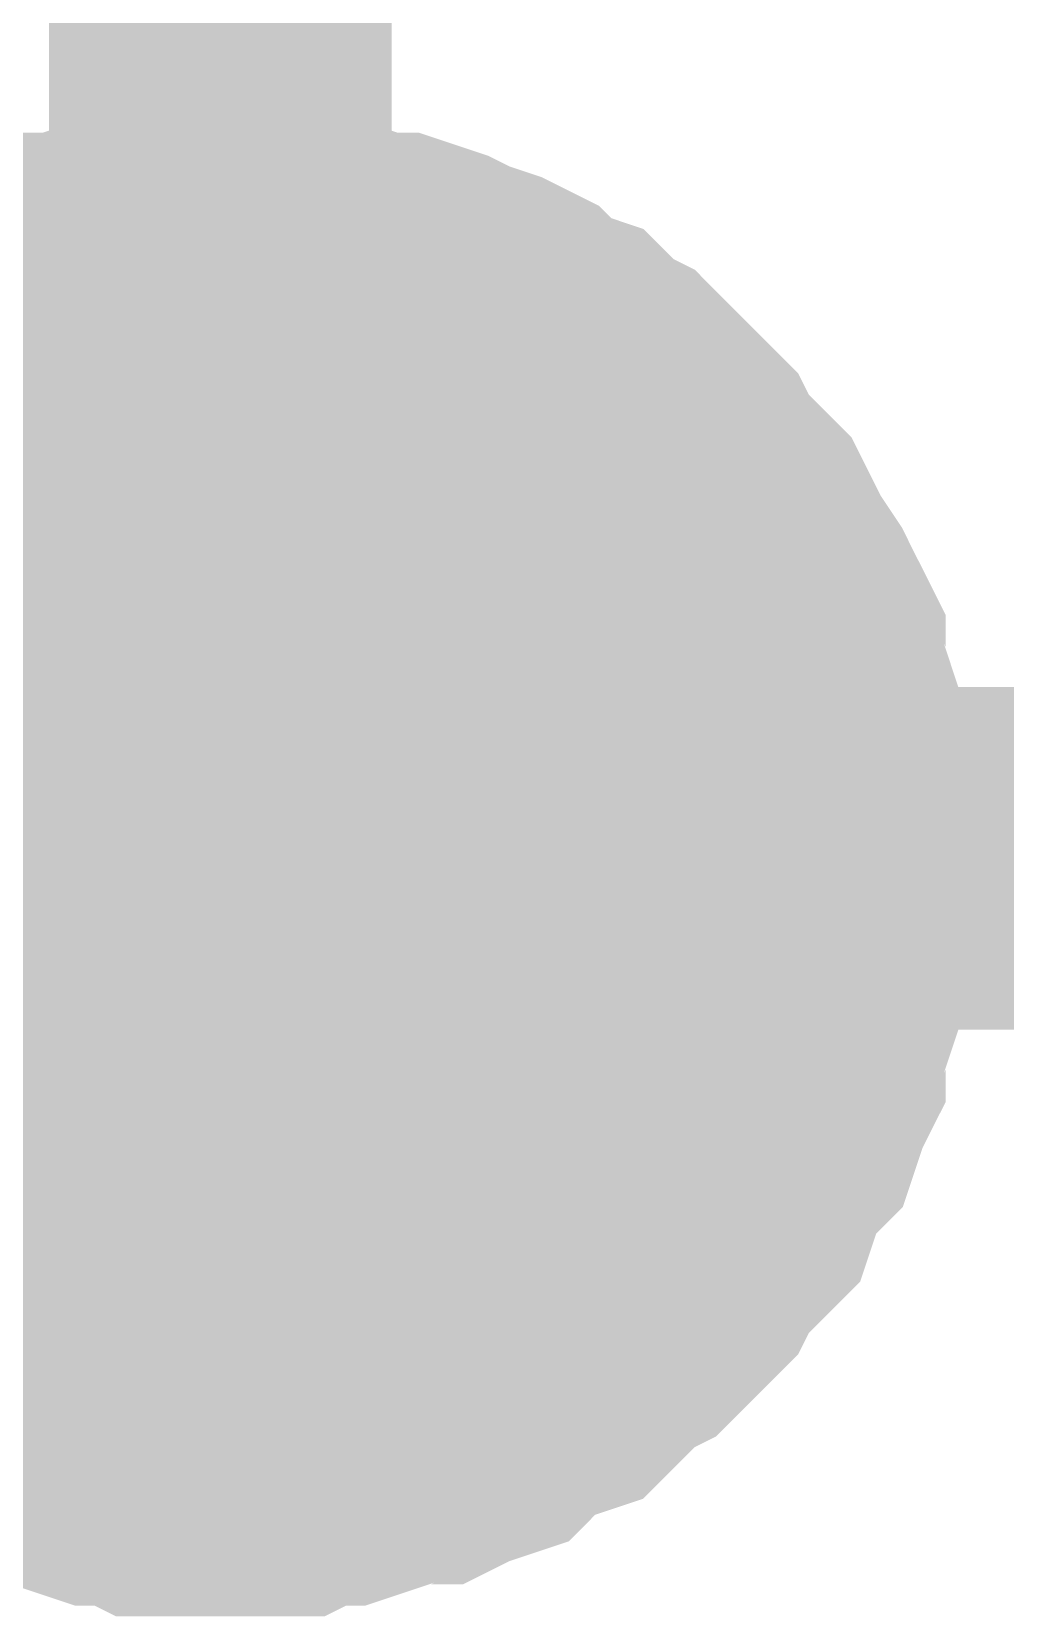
# Model space of a CAD drawing. Header units: inches. Extents: x 0 to 15, y 0 to 9.5.
# Drawn here: x 7.6936 to 7.7271, y 1.7739 to 1.8284 of the extents above; entities that cross this region are included whole.
import ezdxf

# ---------------------------------------------------------------- set-up
doc = ezdxf.new("R2010")
doc.units = ezdxf.units.IN
doc.header["$MEASUREMENT"] = 0
doc.layers.add('Sheet', color=255, linetype='Continuous')

msp = doc.modelspace()

# ---------------------------------------------------------------- linework, layer by layer
at = {"layer": 'Sheet'}
for points in [[(7.700054, 2.099973, 0.0118, 0.0118, 0), (7.700054, 1.799977, 0.0118, 0.0118, 0)], [(7.687573, 1.815399, 0.0118, 0.0118, 0), (7.688308, 1.815766, 0.0118, 0.0118, 0), (7.689042, 1.8165, 0.0118, 0.0118, 0), (7.689776, 1.816868, 0.0118, 0.0118, 0), (7.69051, 1.817602, 0.0118, 0.0118, 0), (7.691611, 1.817969, 0.0118, 0.0118, 0), (7.692345, 1.818336, 0.0118, 0.0118, 0), (7.693079, 1.818704, 0.0118, 0.0118, 0), (7.694181, 1.819071, 0.0118, 0.0118, 0), (7.694915, 1.819071, 0.0118, 0.0118, 0), (7.696016, 1.819438, 0.0118, 0.0118, 0), (7.697117, 1.819438, 0.0118, 0.0118, 0), (7.697851, 1.819805, 0.0118, 0.0118, 0), (7.698953, 1.819805, 0.0118, 0.0118, 0), (7.700054, 1.819805, 0.0118, 0.0118, 0)], [(7.687573, 1.815399, 0.0118, 0.0118, 0), (7.688308, 1.815766, 0.0118, 0.0118, 0), (7.689042, 1.8165, 0.0118, 0.0118, 0), (7.689776, 1.816868, 0.0118, 0.0118, 0), (7.69051, 1.817602, 0.0118, 0.0118, 0), (7.691611, 1.817969, 0.0118, 0.0118, 0), (7.692345, 1.818336, 0.0118, 0.0118, 0), (7.693079, 1.818704, 0.0118, 0.0118, 0), (7.694181, 1.819071, 0.0118, 0.0118, 0), (7.694915, 1.819071, 0.0118, 0.0118, 0), (7.696016, 1.819438, 0.0118, 0.0118, 0), (7.697117, 1.819438, 0.0118, 0.0118, 0), (7.697851, 1.819805, 0.0118, 0.0118, 0), (7.698953, 1.819805, 0.0118, 0.0118, 0), (7.700054, 1.819805, 0.0118, 0.0118, 0)], [(7.687573, 1.815399, 0.0118, 0.0118, 0), (7.688308, 1.815766, 0.0118, 0.0118, 0), (7.689042, 1.8165, 0.0118, 0.0118, 0), (7.689776, 1.816868, 0.0118, 0.0118, 0), (7.69051, 1.817602, 0.0118, 0.0118, 0), (7.691611, 1.817969, 0.0118, 0.0118, 0), (7.692345, 1.818336, 0.0118, 0.0118, 0), (7.693079, 1.818704, 0.0118, 0.0118, 0), (7.694181, 1.819071, 0.0118, 0.0118, 0), (7.694915, 1.819071, 0.0118, 0.0118, 0), (7.696016, 1.819438, 0.0118, 0.0118, 0), (7.697117, 1.819438, 0.0118, 0.0118, 0), (7.697851, 1.819805, 0.0118, 0.0118, 0), (7.698953, 1.819805, 0.0118, 0.0118, 0), (7.700054, 1.819805, 0.0118, 0.0118, 0)], [(7.687573, 1.815399, 0.0118, 0.0118, 0), (7.688308, 1.815766, 0.0118, 0.0118, 0), (7.689042, 1.8165, 0.0118, 0.0118, 0), (7.689776, 1.816868, 0.0118, 0.0118, 0), (7.69051, 1.817602, 0.0118, 0.0118, 0), (7.691611, 1.817969, 0.0118, 0.0118, 0), (7.692345, 1.818336, 0.0118, 0.0118, 0), (7.693079, 1.818704, 0.0118, 0.0118, 0), (7.694181, 1.819071, 0.0118, 0.0118, 0), (7.694915, 1.819071, 0.0118, 0.0118, 0), (7.696016, 1.819438, 0.0118, 0.0118, 0), (7.697117, 1.819438, 0.0118, 0.0118, 0), (7.697851, 1.819805, 0.0118, 0.0118, 0), (7.698953, 1.819805, 0.0118, 0.0118, 0), (7.700054, 1.819805, 0.0118, 0.0118, 0)], [(7.700054, 1.819805, 0.0118, 0.0118, 0), (7.700054, 1.819805, 0.0118, 0.0118, 0)], [(7.700054, 1.819805, 0.0118, 0.0118, 0), (7.701155, 1.819805, 0.0118, 0.0118, 0), (7.702256, 1.819805, 0.0118, 0.0118, 0), (7.70299, 1.819438, 0.0118, 0.0118, 0), (7.704092, 1.819438, 0.0118, 0.0118, 0), (7.705193, 1.819071, 0.0118, 0.0118, 0), (7.705927, 1.819071, 0.0118, 0.0118, 0), (7.707028, 1.818704, 0.0118, 0.0118, 0), (7.707762, 1.818336, 0.0118, 0.0118, 0), (7.708864, 1.817969, 0.0118, 0.0118, 0), (7.709598, 1.817602, 0.0118, 0.0118, 0), (7.710332, 1.816868, 0.0118, 0.0118, 0), (7.711433, 1.8165, 0.0118, 0.0118, 0), (7.712167, 1.815766, 0.0118, 0.0118, 0), (7.712901, 1.815399, 0.0118, 0.0118, 0), (7.713635, 1.814665, 0.0118, 0.0118, 0), (7.71437, 1.81393, 0.0118, 0.0118, 0), (7.715104, 1.813196, 0.0118, 0.0118, 0), (7.715471, 1.812461, 0.0118, 0.0118, 0), (7.716205, 1.811727, 0.0118, 0.0118, 0), (7.716939, 1.810993, 0.0118, 0.0118, 0), (7.717306, 1.810258, 0.0118, 0.0118, 0), (7.717673, 1.809524, 0.0118, 0.0118, 0), (7.718407, 1.808422, 0.0118, 0.0118, 0), (7.718774, 1.807688, 0.0118, 0.0118, 0), (7.719142, 1.806953, 0.0118, 0.0118, 0), (7.719142, 1.805852, 0.0118, 0.0118, 0), (7.719509, 1.805118, 0.0118, 0.0118, 0), (7.719876, 1.804016, 0.0118, 0.0118, 0), (7.719876, 1.802914, 0.0118, 0.0118, 0), (7.720243, 1.80218, 0.0118, 0.0118, 0), (7.720243, 1.801078, 0.0118, 0.0118, 0), (7.720243, 1.799977, 0.0118, 0.0118, 0)], [(7.700054, 1.819805, 0.0118, 0.0118, 0), (7.700054, 1.819805, 0.0118, 0.0118, 0)], [(7.700054, 1.819805, 0.0118, 0.0118, 0), (7.701155, 1.819805, 0.0118, 0.0118, 0), (7.702256, 1.819805, 0.0118, 0.0118, 0), (7.70299, 1.819438, 0.0118, 0.0118, 0), (7.704092, 1.819438, 0.0118, 0.0118, 0), (7.705193, 1.819071, 0.0118, 0.0118, 0), (7.705927, 1.819071, 0.0118, 0.0118, 0), (7.707028, 1.818704, 0.0118, 0.0118, 0), (7.707762, 1.818336, 0.0118, 0.0118, 0), (7.708864, 1.817969, 0.0118, 0.0118, 0), (7.709598, 1.817602, 0.0118, 0.0118, 0), (7.710332, 1.816868, 0.0118, 0.0118, 0), (7.711433, 1.8165, 0.0118, 0.0118, 0), (7.712167, 1.815766, 0.0118, 0.0118, 0), (7.712901, 1.815399, 0.0118, 0.0118, 0), (7.713635, 1.814665, 0.0118, 0.0118, 0), (7.71437, 1.81393, 0.0118, 0.0118, 0), (7.715104, 1.813196, 0.0118, 0.0118, 0), (7.715471, 1.812461, 0.0118, 0.0118, 0), (7.716205, 1.811727, 0.0118, 0.0118, 0), (7.716939, 1.810993, 0.0118, 0.0118, 0), (7.717306, 1.810258, 0.0118, 0.0118, 0), (7.717673, 1.809524, 0.0118, 0.0118, 0), (7.718407, 1.808422, 0.0118, 0.0118, 0), (7.718774, 1.807688, 0.0118, 0.0118, 0), (7.719142, 1.806953, 0.0118, 0.0118, 0), (7.719142, 1.805852, 0.0118, 0.0118, 0), (7.719509, 1.805118, 0.0118, 0.0118, 0), (7.719876, 1.804016, 0.0118, 0.0118, 0), (7.719876, 1.802914, 0.0118, 0.0118, 0), (7.720243, 1.80218, 0.0118, 0.0118, 0), (7.720243, 1.801078, 0.0118, 0.0118, 0), (7.720243, 1.799977, 0.0118, 0.0118, 0)], [(7.700054, 1.819805, 0.0118, 0.0118, 0), (7.700054, 1.819805, 0.0118, 0.0118, 0)], [(7.700054, 1.819805, 0.0118, 0.0118, 0), (7.701155, 1.819805, 0.0118, 0.0118, 0), (7.702256, 1.819805, 0.0118, 0.0118, 0), (7.70299, 1.819438, 0.0118, 0.0118, 0), (7.704092, 1.819438, 0.0118, 0.0118, 0), (7.705193, 1.819071, 0.0118, 0.0118, 0), (7.705927, 1.819071, 0.0118, 0.0118, 0), (7.707028, 1.818704, 0.0118, 0.0118, 0), (7.707762, 1.818336, 0.0118, 0.0118, 0), (7.708864, 1.817969, 0.0118, 0.0118, 0), (7.709598, 1.817602, 0.0118, 0.0118, 0), (7.710332, 1.816868, 0.0118, 0.0118, 0), (7.711433, 1.8165, 0.0118, 0.0118, 0), (7.712167, 1.815766, 0.0118, 0.0118, 0), (7.712901, 1.815399, 0.0118, 0.0118, 0), (7.713635, 1.814665, 0.0118, 0.0118, 0), (7.71437, 1.81393, 0.0118, 0.0118, 0), (7.715104, 1.813196, 0.0118, 0.0118, 0), (7.715471, 1.812461, 0.0118, 0.0118, 0), (7.716205, 1.811727, 0.0118, 0.0118, 0), (7.716939, 1.810993, 0.0118, 0.0118, 0), (7.717306, 1.810258, 0.0118, 0.0118, 0), (7.717673, 1.809524, 0.0118, 0.0118, 0), (7.718407, 1.808422, 0.0118, 0.0118, 0), (7.718774, 1.807688, 0.0118, 0.0118, 0), (7.719142, 1.806953, 0.0118, 0.0118, 0), (7.719142, 1.805852, 0.0118, 0.0118, 0), (7.719509, 1.805118, 0.0118, 0.0118, 0), (7.719876, 1.804016, 0.0118, 0.0118, 0), (7.719876, 1.802914, 0.0118, 0.0118, 0), (7.720243, 1.80218, 0.0118, 0.0118, 0), (7.720243, 1.801078, 0.0118, 0.0118, 0), (7.720243, 1.799977, 0.0118, 0.0118, 0)], [(7.700054, 1.819805, 0.0118, 0.0118, 0), (7.700054, 1.819805, 0.0118, 0.0118, 0)], [(7.700054, 1.819805, 0.0118, 0.0118, 0), (7.701155, 1.819805, 0.0118, 0.0118, 0), (7.702256, 1.819805, 0.0118, 0.0118, 0), (7.70299, 1.819438, 0.0118, 0.0118, 0), (7.704092, 1.819438, 0.0118, 0.0118, 0), (7.705193, 1.819071, 0.0118, 0.0118, 0), (7.705927, 1.819071, 0.0118, 0.0118, 0), (7.707028, 1.818704, 0.0118, 0.0118, 0), (7.707762, 1.818336, 0.0118, 0.0118, 0), (7.708864, 1.817969, 0.0118, 0.0118, 0), (7.709598, 1.817602, 0.0118, 0.0118, 0), (7.710332, 1.816868, 0.0118, 0.0118, 0), (7.711433, 1.8165, 0.0118, 0.0118, 0), (7.712167, 1.815766, 0.0118, 0.0118, 0), (7.712901, 1.815399, 0.0118, 0.0118, 0), (7.713635, 1.814665, 0.0118, 0.0118, 0), (7.71437, 1.81393, 0.0118, 0.0118, 0), (7.715104, 1.813196, 0.0118, 0.0118, 0), (7.715471, 1.812461, 0.0118, 0.0118, 0), (7.716205, 1.811727, 0.0118, 0.0118, 0), (7.716939, 1.810993, 0.0118, 0.0118, 0), (7.717306, 1.810258, 0.0118, 0.0118, 0), (7.717673, 1.809524, 0.0118, 0.0118, 0), (7.718407, 1.808422, 0.0118, 0.0118, 0), (7.718774, 1.807688, 0.0118, 0.0118, 0), (7.719142, 1.806953, 0.0118, 0.0118, 0), (7.719142, 1.805852, 0.0118, 0.0118, 0), (7.719509, 1.805118, 0.0118, 0.0118, 0), (7.719876, 1.804016, 0.0118, 0.0118, 0), (7.719876, 1.802914, 0.0118, 0.0118, 0), (7.720243, 1.80218, 0.0118, 0.0118, 0), (7.720243, 1.801078, 0.0118, 0.0118, 0), (7.720243, 1.799977, 0.0118, 0.0118, 0)], [(7.69051, 1.817602, 0.0039, 0.0039, 0), (7.691611, 1.817969, 0.0039, 0.0039, 0), (7.692345, 1.818336, 0.0039, 0.0039, 0), (7.693079, 1.818704, 0.0039, 0.0039, 0), (7.694181, 1.819071, 0.0039, 0.0039, 0), (7.694915, 1.819071, 0.0039, 0.0039, 0), (7.696016, 1.819438, 0.0039, 0.0039, 0), (7.697117, 1.819438, 0.0039, 0.0039, 0), (7.697851, 1.819805, 0.0039, 0.0039, 0), (7.698953, 1.819805, 0.0039, 0.0039, 0), (7.700054, 1.819805, 0.0039, 0.0039, 0)], [(7.69051, 1.817602, 0.0039, 0.0039, 0), (7.691611, 1.817969, 0.0039, 0.0039, 0), (7.692345, 1.818336, 0.0039, 0.0039, 0), (7.693079, 1.818704, 0.0039, 0.0039, 0), (7.694181, 1.819071, 0.0039, 0.0039, 0), (7.694915, 1.819071, 0.0039, 0.0039, 0), (7.696016, 1.819438, 0.0039, 0.0039, 0), (7.697117, 1.819438, 0.0039, 0.0039, 0), (7.697851, 1.819805, 0.0039, 0.0039, 0), (7.698953, 1.819805, 0.0039, 0.0039, 0), (7.700054, 1.819805, 0.0039, 0.0039, 0)], [(7.69051, 1.817602, 0.0039, 0.0039, 0), (7.691611, 1.817969, 0.0039, 0.0039, 0), (7.692345, 1.818336, 0.0039, 0.0039, 0), (7.693079, 1.818704, 0.0039, 0.0039, 0), (7.694181, 1.819071, 0.0039, 0.0039, 0), (7.694915, 1.819071, 0.0039, 0.0039, 0), (7.696016, 1.819438, 0.0039, 0.0039, 0), (7.697117, 1.819438, 0.0039, 0.0039, 0), (7.697851, 1.819805, 0.0039, 0.0039, 0), (7.698953, 1.819805, 0.0039, 0.0039, 0), (7.700054, 1.819805, 0.0039, 0.0039, 0)], [(7.69051, 1.817602, 0.0039, 0.0039, 0), (7.691611, 1.817969, 0.0039, 0.0039, 0), (7.692345, 1.818336, 0.0039, 0.0039, 0), (7.693079, 1.818704, 0.0039, 0.0039, 0), (7.694181, 1.819071, 0.0039, 0.0039, 0), (7.694915, 1.819071, 0.0039, 0.0039, 0), (7.696016, 1.819438, 0.0039, 0.0039, 0), (7.697117, 1.819438, 0.0039, 0.0039, 0), (7.697851, 1.819805, 0.0039, 0.0039, 0), (7.698953, 1.819805, 0.0039, 0.0039, 0), (7.700054, 1.819805, 0.0039, 0.0039, 0)], [(7.700054, 1.819805, 0.0039, 0.0039, 0), (7.700054, 1.819805, 0.0039, 0.0039, 0)], [(7.700054, 1.819805, 0.0039, 0.0039, 0), (7.701155, 1.819805, 0.0039, 0.0039, 0), (7.702256, 1.819805, 0.0039, 0.0039, 0), (7.70299, 1.819438, 0.0039, 0.0039, 0), (7.704092, 1.819438, 0.0039, 0.0039, 0), (7.705193, 1.819071, 0.0039, 0.0039, 0), (7.705927, 1.819071, 0.0039, 0.0039, 0), (7.707028, 1.818704, 0.0039, 0.0039, 0), (7.707762, 1.818336, 0.0039, 0.0039, 0), (7.708864, 1.817969, 0.0039, 0.0039, 0), (7.709598, 1.817602, 0.0039, 0.0039, 0), (7.710332, 1.816868, 0.0039, 0.0039, 0), (7.711433, 1.8165, 0.0039, 0.0039, 0), (7.712167, 1.815766, 0.0039, 0.0039, 0), (7.712901, 1.815399, 0.0039, 0.0039, 0), (7.713635, 1.814665, 0.0039, 0.0039, 0), (7.71437, 1.81393, 0.0039, 0.0039, 0), (7.715104, 1.813196, 0.0039, 0.0039, 0), (7.715471, 1.812461, 0.0039, 0.0039, 0), (7.716205, 1.811727, 0.0039, 0.0039, 0), (7.716939, 1.810993, 0.0039, 0.0039, 0), (7.717306, 1.810258, 0.0039, 0.0039, 0), (7.717673, 1.809524, 0.0039, 0.0039, 0), (7.718407, 1.808422, 0.0039, 0.0039, 0), (7.718774, 1.807688, 0.0039, 0.0039, 0), (7.719142, 1.806953, 0.0039, 0.0039, 0), (7.719142, 1.805852, 0.0039, 0.0039, 0), (7.719509, 1.805118, 0.0039, 0.0039, 0), (7.719876, 1.804016, 0.0039, 0.0039, 0), (7.719876, 1.802914, 0.0039, 0.0039, 0), (7.720243, 1.80218, 0.0039, 0.0039, 0), (7.720243, 1.801078, 0.0039, 0.0039, 0), (7.720243, 1.799977, 0.0039, 0.0039, 0)], [(7.700054, 1.819805, 0.0039, 0.0039, 0), (7.700054, 1.819805, 0.0039, 0.0039, 0)], [(7.700054, 1.819805, 0.0039, 0.0039, 0), (7.701155, 1.819805, 0.0039, 0.0039, 0), (7.702256, 1.819805, 0.0039, 0.0039, 0), (7.70299, 1.819438, 0.0039, 0.0039, 0), (7.704092, 1.819438, 0.0039, 0.0039, 0), (7.705193, 1.819071, 0.0039, 0.0039, 0), (7.705927, 1.819071, 0.0039, 0.0039, 0), (7.707028, 1.818704, 0.0039, 0.0039, 0), (7.707762, 1.818336, 0.0039, 0.0039, 0), (7.708864, 1.817969, 0.0039, 0.0039, 0), (7.709598, 1.817602, 0.0039, 0.0039, 0), (7.710332, 1.816868, 0.0039, 0.0039, 0), (7.711433, 1.8165, 0.0039, 0.0039, 0), (7.712167, 1.815766, 0.0039, 0.0039, 0), (7.712901, 1.815399, 0.0039, 0.0039, 0), (7.713635, 1.814665, 0.0039, 0.0039, 0), (7.71437, 1.81393, 0.0039, 0.0039, 0), (7.715104, 1.813196, 0.0039, 0.0039, 0), (7.715471, 1.812461, 0.0039, 0.0039, 0), (7.716205, 1.811727, 0.0039, 0.0039, 0), (7.716939, 1.810993, 0.0039, 0.0039, 0), (7.717306, 1.810258, 0.0039, 0.0039, 0), (7.717673, 1.809524, 0.0039, 0.0039, 0), (7.718407, 1.808422, 0.0039, 0.0039, 0), (7.718774, 1.807688, 0.0039, 0.0039, 0), (7.719142, 1.806953, 0.0039, 0.0039, 0), (7.719142, 1.805852, 0.0039, 0.0039, 0), (7.719509, 1.805118, 0.0039, 0.0039, 0), (7.719876, 1.804016, 0.0039, 0.0039, 0), (7.719876, 1.802914, 0.0039, 0.0039, 0), (7.720243, 1.80218, 0.0039, 0.0039, 0), (7.720243, 1.801078, 0.0039, 0.0039, 0), (7.720243, 1.799977, 0.0039, 0.0039, 0)], [(7.700054, 1.819805, 0.0039, 0.0039, 0), (7.700054, 1.819805, 0.0039, 0.0039, 0)], [(7.700054, 1.819805, 0.0039, 0.0039, 0), (7.701155, 1.819805, 0.0039, 0.0039, 0), (7.702256, 1.819805, 0.0039, 0.0039, 0), (7.70299, 1.819438, 0.0039, 0.0039, 0), (7.704092, 1.819438, 0.0039, 0.0039, 0), (7.705193, 1.819071, 0.0039, 0.0039, 0), (7.705927, 1.819071, 0.0039, 0.0039, 0), (7.707028, 1.818704, 0.0039, 0.0039, 0), (7.707762, 1.818336, 0.0039, 0.0039, 0), (7.708864, 1.817969, 0.0039, 0.0039, 0), (7.709598, 1.817602, 0.0039, 0.0039, 0), (7.710332, 1.816868, 0.0039, 0.0039, 0), (7.711433, 1.8165, 0.0039, 0.0039, 0), (7.712167, 1.815766, 0.0039, 0.0039, 0), (7.712901, 1.815399, 0.0039, 0.0039, 0), (7.713635, 1.814665, 0.0039, 0.0039, 0), (7.71437, 1.81393, 0.0039, 0.0039, 0), (7.715104, 1.813196, 0.0039, 0.0039, 0), (7.715471, 1.812461, 0.0039, 0.0039, 0), (7.716205, 1.811727, 0.0039, 0.0039, 0), (7.716939, 1.810993, 0.0039, 0.0039, 0), (7.717306, 1.810258, 0.0039, 0.0039, 0), (7.717673, 1.809524, 0.0039, 0.0039, 0), (7.718407, 1.808422, 0.0039, 0.0039, 0), (7.718774, 1.807688, 0.0039, 0.0039, 0), (7.719142, 1.806953, 0.0039, 0.0039, 0), (7.719142, 1.805852, 0.0039, 0.0039, 0), (7.719509, 1.805118, 0.0039, 0.0039, 0), (7.719876, 1.804016, 0.0039, 0.0039, 0), (7.719876, 1.802914, 0.0039, 0.0039, 0), (7.720243, 1.80218, 0.0039, 0.0039, 0), (7.720243, 1.801078, 0.0039, 0.0039, 0), (7.720243, 1.799977, 0.0039, 0.0039, 0)], [(7.700054, 1.819805, 0.0039, 0.0039, 0), (7.700054, 1.819805, 0.0039, 0.0039, 0)], [(7.700054, 1.819805, 0.0039, 0.0039, 0), (7.701155, 1.819805, 0.0039, 0.0039, 0), (7.702256, 1.819805, 0.0039, 0.0039, 0), (7.70299, 1.819438, 0.0039, 0.0039, 0), (7.704092, 1.819438, 0.0039, 0.0039, 0), (7.705193, 1.819071, 0.0039, 0.0039, 0), (7.705927, 1.819071, 0.0039, 0.0039, 0), (7.707028, 1.818704, 0.0039, 0.0039, 0), (7.707762, 1.818336, 0.0039, 0.0039, 0), (7.708864, 1.817969, 0.0039, 0.0039, 0), (7.709598, 1.817602, 0.0039, 0.0039, 0), (7.710332, 1.816868, 0.0039, 0.0039, 0), (7.711433, 1.8165, 0.0039, 0.0039, 0), (7.712167, 1.815766, 0.0039, 0.0039, 0), (7.712901, 1.815399, 0.0039, 0.0039, 0), (7.713635, 1.814665, 0.0039, 0.0039, 0), (7.71437, 1.81393, 0.0039, 0.0039, 0), (7.715104, 1.813196, 0.0039, 0.0039, 0), (7.715471, 1.812461, 0.0039, 0.0039, 0), (7.716205, 1.811727, 0.0039, 0.0039, 0), (7.716939, 1.810993, 0.0039, 0.0039, 0), (7.717306, 1.810258, 0.0039, 0.0039, 0), (7.717673, 1.809524, 0.0039, 0.0039, 0), (7.718407, 1.808422, 0.0039, 0.0039, 0), (7.718774, 1.807688, 0.0039, 0.0039, 0), (7.719142, 1.806953, 0.0039, 0.0039, 0), (7.719142, 1.805852, 0.0039, 0.0039, 0), (7.719509, 1.805118, 0.0039, 0.0039, 0), (7.719876, 1.804016, 0.0039, 0.0039, 0), (7.719876, 1.802914, 0.0039, 0.0039, 0), (7.720243, 1.80218, 0.0039, 0.0039, 0), (7.720243, 1.801078, 0.0039, 0.0039, 0), (7.720243, 1.799977, 0.0039, 0.0039, 0)], [(7.60021, 1.799977, 0.0118, 0.0118, 0), (7.700054, 1.799977, 0.0118, 0.0118, 0), (7.900108, 1.799977, 0.0118, 0.0118, 0)], [(7.720243, 1.799977, 0.0118, 0.0118, 0), (7.720243, 1.798875, 0.0118, 0.0118, 0), (7.720243, 1.797774, 0.0118, 0.0118, 0), (7.719876, 1.797039, 0.0118, 0.0118, 0), (7.719876, 1.795938, 0.0118, 0.0118, 0), (7.719509, 1.794836, 0.0118, 0.0118, 0), (7.719142, 1.794102, 0.0118, 0.0118, 0), (7.719142, 1.793, 0.0118, 0.0118, 0), (7.718774, 1.792266, 0.0118, 0.0118, 0), (7.718407, 1.791164, 0.0118, 0.0118, 0), (7.717673, 1.79043, 0.0118, 0.0118, 0), (7.717306, 1.789695, 0.0118, 0.0118, 0), (7.716939, 1.788594, 0.0118, 0.0118, 0), (7.716205, 1.787859, 0.0118, 0.0118, 0), (7.715471, 1.787125, 0.0118, 0.0118, 0), (7.715104, 1.786391, 0.0118, 0.0118, 0), (7.71437, 1.785656, 0.0118, 0.0118, 0), (7.713635, 1.784922, 0.0118, 0.0118, 0), (7.712901, 1.784555, 0.0118, 0.0118, 0), (7.712167, 1.78382, 0.0118, 0.0118, 0), (7.711433, 1.783086, 0.0118, 0.0118, 0), (7.710332, 1.782719, 0.0118, 0.0118, 0), (7.709598, 1.782352, 0.0118, 0.0118, 0), (7.708864, 1.781617, 0.0118, 0.0118, 0), (7.707762, 1.78125, 0.0118, 0.0118, 0), (7.707028, 1.780883, 0.0118, 0.0118, 0), (7.705927, 1.780883, 0.0118, 0.0118, 0), (7.705193, 1.780516, 0.0118, 0.0118, 0), (7.704092, 1.780148, 0.0118, 0.0118, 0), (7.70299, 1.780148, 0.0118, 0.0118, 0), (7.702256, 1.779781, 0.0118, 0.0118, 0), (7.701155, 1.779781, 0.0118, 0.0118, 0), (7.700054, 1.779781, 0.0118, 0.0118, 0)], [(7.720243, 1.799977, 0.0118, 0.0118, 0), (7.720243, 1.798875, 0.0118, 0.0118, 0), (7.720243, 1.797774, 0.0118, 0.0118, 0), (7.719876, 1.797039, 0.0118, 0.0118, 0), (7.719876, 1.795938, 0.0118, 0.0118, 0), (7.719509, 1.794836, 0.0118, 0.0118, 0), (7.719142, 1.794102, 0.0118, 0.0118, 0), (7.719142, 1.793, 0.0118, 0.0118, 0), (7.718774, 1.792266, 0.0118, 0.0118, 0), (7.718407, 1.791164, 0.0118, 0.0118, 0), (7.717673, 1.79043, 0.0118, 0.0118, 0), (7.717306, 1.789695, 0.0118, 0.0118, 0), (7.716939, 1.788594, 0.0118, 0.0118, 0), (7.716205, 1.787859, 0.0118, 0.0118, 0), (7.715471, 1.787125, 0.0118, 0.0118, 0), (7.715104, 1.786391, 0.0118, 0.0118, 0), (7.71437, 1.785656, 0.0118, 0.0118, 0), (7.713635, 1.784922, 0.0118, 0.0118, 0), (7.712901, 1.784555, 0.0118, 0.0118, 0), (7.712167, 1.78382, 0.0118, 0.0118, 0), (7.711433, 1.783086, 0.0118, 0.0118, 0), (7.710332, 1.782719, 0.0118, 0.0118, 0), (7.709598, 1.782352, 0.0118, 0.0118, 0), (7.708864, 1.781617, 0.0118, 0.0118, 0), (7.707762, 1.78125, 0.0118, 0.0118, 0), (7.707028, 1.780883, 0.0118, 0.0118, 0), (7.705927, 1.780883, 0.0118, 0.0118, 0), (7.705193, 1.780516, 0.0118, 0.0118, 0), (7.704092, 1.780148, 0.0118, 0.0118, 0), (7.70299, 1.780148, 0.0118, 0.0118, 0), (7.702256, 1.779781, 0.0118, 0.0118, 0), (7.701155, 1.779781, 0.0118, 0.0118, 0), (7.700054, 1.779781, 0.0118, 0.0118, 0)], [(7.720243, 1.799977, 0.0118, 0.0118, 0), (7.720243, 1.798875, 0.0118, 0.0118, 0), (7.720243, 1.797774, 0.0118, 0.0118, 0), (7.719876, 1.797039, 0.0118, 0.0118, 0), (7.719876, 1.795938, 0.0118, 0.0118, 0), (7.719509, 1.794836, 0.0118, 0.0118, 0), (7.719142, 1.794102, 0.0118, 0.0118, 0), (7.719142, 1.793, 0.0118, 0.0118, 0), (7.718774, 1.792266, 0.0118, 0.0118, 0), (7.718407, 1.791164, 0.0118, 0.0118, 0), (7.717673, 1.79043, 0.0118, 0.0118, 0), (7.717306, 1.789695, 0.0118, 0.0118, 0), (7.716939, 1.788594, 0.0118, 0.0118, 0), (7.716205, 1.787859, 0.0118, 0.0118, 0), (7.715471, 1.787125, 0.0118, 0.0118, 0), (7.715104, 1.786391, 0.0118, 0.0118, 0), (7.71437, 1.785656, 0.0118, 0.0118, 0), (7.713635, 1.784922, 0.0118, 0.0118, 0), (7.712901, 1.784555, 0.0118, 0.0118, 0), (7.712167, 1.78382, 0.0118, 0.0118, 0), (7.711433, 1.783086, 0.0118, 0.0118, 0), (7.710332, 1.782719, 0.0118, 0.0118, 0), (7.709598, 1.782352, 0.0118, 0.0118, 0), (7.708864, 1.781617, 0.0118, 0.0118, 0), (7.707762, 1.78125, 0.0118, 0.0118, 0), (7.707028, 1.780883, 0.0118, 0.0118, 0), (7.705927, 1.780883, 0.0118, 0.0118, 0), (7.705193, 1.780516, 0.0118, 0.0118, 0), (7.704092, 1.780148, 0.0118, 0.0118, 0), (7.70299, 1.780148, 0.0118, 0.0118, 0), (7.702256, 1.779781, 0.0118, 0.0118, 0), (7.701155, 1.779781, 0.0118, 0.0118, 0), (7.700054, 1.779781, 0.0118, 0.0118, 0)], [(7.720243, 1.799977, 0.0118, 0.0118, 0), (7.720243, 1.798875, 0.0118, 0.0118, 0), (7.720243, 1.797774, 0.0118, 0.0118, 0), (7.719876, 1.797039, 0.0118, 0.0118, 0), (7.719876, 1.795938, 0.0118, 0.0118, 0), (7.719509, 1.794836, 0.0118, 0.0118, 0), (7.719142, 1.794102, 0.0118, 0.0118, 0), (7.719142, 1.793, 0.0118, 0.0118, 0), (7.718774, 1.792266, 0.0118, 0.0118, 0), (7.718407, 1.791164, 0.0118, 0.0118, 0), (7.717673, 1.79043, 0.0118, 0.0118, 0), (7.717306, 1.789695, 0.0118, 0.0118, 0), (7.716939, 1.788594, 0.0118, 0.0118, 0), (7.716205, 1.787859, 0.0118, 0.0118, 0), (7.715471, 1.787125, 0.0118, 0.0118, 0), (7.715104, 1.786391, 0.0118, 0.0118, 0), (7.71437, 1.785656, 0.0118, 0.0118, 0), (7.713635, 1.784922, 0.0118, 0.0118, 0), (7.712901, 1.784555, 0.0118, 0.0118, 0), (7.712167, 1.78382, 0.0118, 0.0118, 0), (7.711433, 1.783086, 0.0118, 0.0118, 0), (7.710332, 1.782719, 0.0118, 0.0118, 0), (7.709598, 1.782352, 0.0118, 0.0118, 0), (7.708864, 1.781617, 0.0118, 0.0118, 0), (7.707762, 1.78125, 0.0118, 0.0118, 0), (7.707028, 1.780883, 0.0118, 0.0118, 0), (7.705927, 1.780883, 0.0118, 0.0118, 0), (7.705193, 1.780516, 0.0118, 0.0118, 0), (7.704092, 1.780148, 0.0118, 0.0118, 0), (7.70299, 1.780148, 0.0118, 0.0118, 0), (7.702256, 1.779781, 0.0118, 0.0118, 0), (7.701155, 1.779781, 0.0118, 0.0118, 0), (7.700054, 1.779781, 0.0118, 0.0118, 0)], [(7.720243, 1.799977, 0.0118, 0.0118, 0), (7.720243, 1.799977, 0.0118, 0.0118, 0), (7.720243, 1.799977, 0.0118, 0.0118, 0), (7.720243, 1.799977, 0.0118, 0.0118, 0), (7.720243, 1.799977, 0.0118, 0.0118, 0), (7.720243, 1.799977, 0.0118, 0.0118, 0), (7.720243, 1.799977, 0.0118, 0.0118, 0), (7.720243, 1.799977, 0.0118, 0.0118, 0), (7.720243, 1.799977, 0.0118, 0.0118, 0), (7.720243, 1.799977, 0.0118, 0.0118, 0), (7.720243, 1.799977, 0.0118, 0.0118, 0), (7.720243, 1.799977, 0.0118, 0.0118, 0), (7.720243, 1.799977, 0.0118, 0.0118, 0), (7.720243, 1.799977, 0.0118, 0.0118, 0), (7.720243, 1.799977, 0.0118, 0.0118, 0), (7.720243, 1.799977, 0.0118, 0.0118, 0), (7.720243, 1.799977, 0.0118, 0.0118, 0), (7.720243, 1.799977, 0.0118, 0.0118, 0), (7.720243, 1.799977, 0.0118, 0.0118, 0), (7.720243, 1.799977, 0.0118, 0.0118, 0), (7.720243, 1.799977, 0.0118, 0.0118, 0), (7.720243, 1.799977, 0.0118, 0.0118, 0), (7.720243, 1.799977, 0.0118, 0.0118, 0), (7.720243, 1.799977, 0.0118, 0.0118, 0), (7.720243, 1.799977, 0.0118, 0.0118, 0), (7.720243, 1.799977, 0.0118, 0.0118, 0), (7.720243, 1.799977, 0.0118, 0.0118, 0), (7.720243, 1.799977, 0.0118, 0.0118, 0), (7.720243, 1.799977, 0.0118, 0.0118, 0), (7.720243, 1.799977, 0.0118, 0.0118, 0), (7.720243, 1.799977, 0.0118, 0.0118, 0), (7.720243, 1.799977, 0.0118, 0.0118, 0), (7.720243, 1.799977, 0.0118, 0.0118, 0)], [(7.720243, 1.799977, 0.0118, 0.0118, 0), (7.720243, 1.799977, 0.0118, 0.0118, 0)], [(7.720243, 1.799977, 0.0118, 0.0118, 0), (7.720243, 1.799977, 0.0118, 0.0118, 0), (7.720243, 1.799977, 0.0118, 0.0118, 0), (7.720243, 1.799977, 0.0118, 0.0118, 0), (7.720243, 1.799977, 0.0118, 0.0118, 0), (7.720243, 1.799977, 0.0118, 0.0118, 0), (7.720243, 1.799977, 0.0118, 0.0118, 0), (7.720243, 1.799977, 0.0118, 0.0118, 0), (7.720243, 1.799977, 0.0118, 0.0118, 0), (7.720243, 1.799977, 0.0118, 0.0118, 0), (7.720243, 1.799977, 0.0118, 0.0118, 0), (7.720243, 1.799977, 0.0118, 0.0118, 0), (7.720243, 1.799977, 0.0118, 0.0118, 0), (7.720243, 1.799977, 0.0118, 0.0118, 0), (7.720243, 1.799977, 0.0118, 0.0118, 0), (7.720243, 1.799977, 0.0118, 0.0118, 0), (7.720243, 1.799977, 0.0118, 0.0118, 0), (7.720243, 1.799977, 0.0118, 0.0118, 0), (7.720243, 1.799977, 0.0118, 0.0118, 0), (7.720243, 1.799977, 0.0118, 0.0118, 0), (7.720243, 1.799977, 0.0118, 0.0118, 0), (7.720243, 1.799977, 0.0118, 0.0118, 0), (7.720243, 1.799977, 0.0118, 0.0118, 0), (7.720243, 1.799977, 0.0118, 0.0118, 0), (7.720243, 1.799977, 0.0118, 0.0118, 0), (7.720243, 1.799977, 0.0118, 0.0118, 0), (7.720243, 1.799977, 0.0118, 0.0118, 0), (7.720243, 1.799977, 0.0118, 0.0118, 0), (7.720243, 1.799977, 0.0118, 0.0118, 0), (7.720243, 1.799977, 0.0118, 0.0118, 0), (7.720243, 1.799977, 0.0118, 0.0118, 0), (7.720243, 1.799977, 0.0118, 0.0118, 0), (7.720243, 1.799977, 0.0118, 0.0118, 0)], [(7.720243, 1.799977, 0.0118, 0.0118, 0), (7.720243, 1.799977, 0.0118, 0.0118, 0)], [(7.720243, 1.799977, 0.0118, 0.0118, 0), (7.720243, 1.799977, 0.0118, 0.0118, 0), (7.720243, 1.799977, 0.0118, 0.0118, 0), (7.720243, 1.799977, 0.0118, 0.0118, 0), (7.720243, 1.799977, 0.0118, 0.0118, 0), (7.720243, 1.799977, 0.0118, 0.0118, 0), (7.720243, 1.799977, 0.0118, 0.0118, 0), (7.720243, 1.799977, 0.0118, 0.0118, 0), (7.720243, 1.799977, 0.0118, 0.0118, 0), (7.720243, 1.799977, 0.0118, 0.0118, 0), (7.720243, 1.799977, 0.0118, 0.0118, 0), (7.720243, 1.799977, 0.0118, 0.0118, 0), (7.720243, 1.799977, 0.0118, 0.0118, 0), (7.720243, 1.799977, 0.0118, 0.0118, 0), (7.720243, 1.799977, 0.0118, 0.0118, 0), (7.720243, 1.799977, 0.0118, 0.0118, 0), (7.720243, 1.799977, 0.0118, 0.0118, 0), (7.720243, 1.799977, 0.0118, 0.0118, 0), (7.720243, 1.799977, 0.0118, 0.0118, 0), (7.720243, 1.799977, 0.0118, 0.0118, 0), (7.720243, 1.799977, 0.0118, 0.0118, 0), (7.720243, 1.799977, 0.0118, 0.0118, 0), (7.720243, 1.799977, 0.0118, 0.0118, 0), (7.720243, 1.799977, 0.0118, 0.0118, 0), (7.720243, 1.799977, 0.0118, 0.0118, 0), (7.720243, 1.799977, 0.0118, 0.0118, 0), (7.720243, 1.799977, 0.0118, 0.0118, 0), (7.720243, 1.799977, 0.0118, 0.0118, 0), (7.720243, 1.799977, 0.0118, 0.0118, 0), (7.720243, 1.799977, 0.0118, 0.0118, 0), (7.720243, 1.799977, 0.0118, 0.0118, 0), (7.720243, 1.799977, 0.0118, 0.0118, 0), (7.720243, 1.799977, 0.0118, 0.0118, 0)], [(7.720243, 1.799977, 0.0118, 0.0118, 0), (7.720243, 1.799977, 0.0118, 0.0118, 0)], [(7.720243, 1.799977, 0.0118, 0.0118, 0), (7.720243, 1.799977, 0.0118, 0.0118, 0), (7.720243, 1.799977, 0.0118, 0.0118, 0), (7.720243, 1.799977, 0.0118, 0.0118, 0), (7.720243, 1.799977, 0.0118, 0.0118, 0), (7.720243, 1.799977, 0.0118, 0.0118, 0), (7.720243, 1.799977, 0.0118, 0.0118, 0), (7.720243, 1.799977, 0.0118, 0.0118, 0), (7.720243, 1.799977, 0.0118, 0.0118, 0), (7.720243, 1.799977, 0.0118, 0.0118, 0), (7.720243, 1.799977, 0.0118, 0.0118, 0), (7.720243, 1.799977, 0.0118, 0.0118, 0), (7.720243, 1.799977, 0.0118, 0.0118, 0), (7.720243, 1.799977, 0.0118, 0.0118, 0), (7.720243, 1.799977, 0.0118, 0.0118, 0), (7.720243, 1.799977, 0.0118, 0.0118, 0), (7.720243, 1.799977, 0.0118, 0.0118, 0), (7.720243, 1.799977, 0.0118, 0.0118, 0), (7.720243, 1.799977, 0.0118, 0.0118, 0), (7.720243, 1.799977, 0.0118, 0.0118, 0), (7.720243, 1.799977, 0.0118, 0.0118, 0), (7.720243, 1.799977, 0.0118, 0.0118, 0), (7.720243, 1.799977, 0.0118, 0.0118, 0), (7.720243, 1.799977, 0.0118, 0.0118, 0), (7.720243, 1.799977, 0.0118, 0.0118, 0), (7.720243, 1.799977, 0.0118, 0.0118, 0), (7.720243, 1.799977, 0.0118, 0.0118, 0), (7.720243, 1.799977, 0.0118, 0.0118, 0), (7.720243, 1.799977, 0.0118, 0.0118, 0), (7.720243, 1.799977, 0.0118, 0.0118, 0), (7.720243, 1.799977, 0.0118, 0.0118, 0), (7.720243, 1.799977, 0.0118, 0.0118, 0), (7.720243, 1.799977, 0.0118, 0.0118, 0)], [(7.720243, 1.799977, 0.0118, 0.0118, 0), (7.720243, 1.799977, 0.0118, 0.0118, 0)], [(7.720243, 1.799977, 0.0039, 0.0039, 0), (7.720243, 1.798875, 0.0039, 0.0039, 0), (7.720243, 1.797774, 0.0039, 0.0039, 0), (7.719876, 1.797039, 0.0039, 0.0039, 0), (7.719876, 1.795938, 0.0039, 0.0039, 0), (7.719509, 1.794836, 0.0039, 0.0039, 0), (7.719142, 1.794102, 0.0039, 0.0039, 0), (7.719142, 1.793, 0.0039, 0.0039, 0), (7.718774, 1.792266, 0.0039, 0.0039, 0), (7.718407, 1.791164, 0.0039, 0.0039, 0), (7.717673, 1.79043, 0.0039, 0.0039, 0), (7.717306, 1.789695, 0.0039, 0.0039, 0), (7.716939, 1.788594, 0.0039, 0.0039, 0), (7.716205, 1.787859, 0.0039, 0.0039, 0), (7.715471, 1.787125, 0.0039, 0.0039, 0), (7.715104, 1.786391, 0.0039, 0.0039, 0), (7.71437, 1.785656, 0.0039, 0.0039, 0), (7.713635, 1.784922, 0.0039, 0.0039, 0), (7.712901, 1.784555, 0.0039, 0.0039, 0), (7.712167, 1.78382, 0.0039, 0.0039, 0), (7.711433, 1.783086, 0.0039, 0.0039, 0), (7.710332, 1.782719, 0.0039, 0.0039, 0), (7.709598, 1.782352, 0.0039, 0.0039, 0), (7.708864, 1.781617, 0.0039, 0.0039, 0), (7.707762, 1.78125, 0.0039, 0.0039, 0), (7.707028, 1.780883, 0.0039, 0.0039, 0), (7.705927, 1.780883, 0.0039, 0.0039, 0), (7.705193, 1.780516, 0.0039, 0.0039, 0), (7.704092, 1.780148, 0.0039, 0.0039, 0), (7.70299, 1.780148, 0.0039, 0.0039, 0), (7.702256, 1.779781, 0.0039, 0.0039, 0), (7.701155, 1.779781, 0.0039, 0.0039, 0), (7.700054, 1.779781, 0.0039, 0.0039, 0)], [(7.720243, 1.799977, 0.0039, 0.0039, 0), (7.720243, 1.798875, 0.0039, 0.0039, 0), (7.720243, 1.797774, 0.0039, 0.0039, 0), (7.719876, 1.797039, 0.0039, 0.0039, 0), (7.719876, 1.795938, 0.0039, 0.0039, 0), (7.719509, 1.794836, 0.0039, 0.0039, 0), (7.719142, 1.794102, 0.0039, 0.0039, 0), (7.719142, 1.793, 0.0039, 0.0039, 0), (7.718774, 1.792266, 0.0039, 0.0039, 0), (7.718407, 1.791164, 0.0039, 0.0039, 0), (7.717673, 1.79043, 0.0039, 0.0039, 0), (7.717306, 1.789695, 0.0039, 0.0039, 0), (7.716939, 1.788594, 0.0039, 0.0039, 0), (7.716205, 1.787859, 0.0039, 0.0039, 0), (7.715471, 1.787125, 0.0039, 0.0039, 0), (7.715104, 1.786391, 0.0039, 0.0039, 0), (7.71437, 1.785656, 0.0039, 0.0039, 0), (7.713635, 1.784922, 0.0039, 0.0039, 0), (7.712901, 1.784555, 0.0039, 0.0039, 0), (7.712167, 1.78382, 0.0039, 0.0039, 0), (7.711433, 1.783086, 0.0039, 0.0039, 0), (7.710332, 1.782719, 0.0039, 0.0039, 0), (7.709598, 1.782352, 0.0039, 0.0039, 0), (7.708864, 1.781617, 0.0039, 0.0039, 0), (7.707762, 1.78125, 0.0039, 0.0039, 0), (7.707028, 1.780883, 0.0039, 0.0039, 0), (7.705927, 1.780883, 0.0039, 0.0039, 0), (7.705193, 1.780516, 0.0039, 0.0039, 0), (7.704092, 1.780148, 0.0039, 0.0039, 0), (7.70299, 1.780148, 0.0039, 0.0039, 0), (7.702256, 1.779781, 0.0039, 0.0039, 0), (7.701155, 1.779781, 0.0039, 0.0039, 0), (7.700054, 1.779781, 0.0039, 0.0039, 0)], [(7.720243, 1.799977, 0.0039, 0.0039, 0), (7.720243, 1.798875, 0.0039, 0.0039, 0), (7.720243, 1.797774, 0.0039, 0.0039, 0), (7.719876, 1.797039, 0.0039, 0.0039, 0), (7.719876, 1.795938, 0.0039, 0.0039, 0), (7.719509, 1.794836, 0.0039, 0.0039, 0), (7.719142, 1.794102, 0.0039, 0.0039, 0), (7.719142, 1.793, 0.0039, 0.0039, 0), (7.718774, 1.792266, 0.0039, 0.0039, 0), (7.718407, 1.791164, 0.0039, 0.0039, 0), (7.717673, 1.79043, 0.0039, 0.0039, 0), (7.717306, 1.789695, 0.0039, 0.0039, 0), (7.716939, 1.788594, 0.0039, 0.0039, 0), (7.716205, 1.787859, 0.0039, 0.0039, 0), (7.715471, 1.787125, 0.0039, 0.0039, 0), (7.715104, 1.786391, 0.0039, 0.0039, 0), (7.71437, 1.785656, 0.0039, 0.0039, 0), (7.713635, 1.784922, 0.0039, 0.0039, 0), (7.712901, 1.784555, 0.0039, 0.0039, 0), (7.712167, 1.78382, 0.0039, 0.0039, 0), (7.711433, 1.783086, 0.0039, 0.0039, 0), (7.710332, 1.782719, 0.0039, 0.0039, 0), (7.709598, 1.782352, 0.0039, 0.0039, 0), (7.708864, 1.781617, 0.0039, 0.0039, 0), (7.707762, 1.78125, 0.0039, 0.0039, 0), (7.707028, 1.780883, 0.0039, 0.0039, 0), (7.705927, 1.780883, 0.0039, 0.0039, 0), (7.705193, 1.780516, 0.0039, 0.0039, 0), (7.704092, 1.780148, 0.0039, 0.0039, 0), (7.70299, 1.780148, 0.0039, 0.0039, 0), (7.702256, 1.779781, 0.0039, 0.0039, 0), (7.701155, 1.779781, 0.0039, 0.0039, 0), (7.700054, 1.779781, 0.0039, 0.0039, 0)], [(7.720243, 1.799977, 0.0039, 0.0039, 0), (7.720243, 1.798875, 0.0039, 0.0039, 0), (7.720243, 1.797774, 0.0039, 0.0039, 0), (7.719876, 1.797039, 0.0039, 0.0039, 0), (7.719876, 1.795938, 0.0039, 0.0039, 0), (7.719509, 1.794836, 0.0039, 0.0039, 0), (7.719142, 1.794102, 0.0039, 0.0039, 0), (7.719142, 1.793, 0.0039, 0.0039, 0), (7.718774, 1.792266, 0.0039, 0.0039, 0), (7.718407, 1.791164, 0.0039, 0.0039, 0), (7.717673, 1.79043, 0.0039, 0.0039, 0), (7.717306, 1.789695, 0.0039, 0.0039, 0), (7.716939, 1.788594, 0.0039, 0.0039, 0), (7.716205, 1.787859, 0.0039, 0.0039, 0), (7.715471, 1.787125, 0.0039, 0.0039, 0), (7.715104, 1.786391, 0.0039, 0.0039, 0), (7.71437, 1.785656, 0.0039, 0.0039, 0), (7.713635, 1.784922, 0.0039, 0.0039, 0), (7.712901, 1.784555, 0.0039, 0.0039, 0), (7.712167, 1.78382, 0.0039, 0.0039, 0), (7.711433, 1.783086, 0.0039, 0.0039, 0), (7.710332, 1.782719, 0.0039, 0.0039, 0), (7.709598, 1.782352, 0.0039, 0.0039, 0), (7.708864, 1.781617, 0.0039, 0.0039, 0), (7.707762, 1.78125, 0.0039, 0.0039, 0), (7.707028, 1.780883, 0.0039, 0.0039, 0), (7.705927, 1.780883, 0.0039, 0.0039, 0), (7.705193, 1.780516, 0.0039, 0.0039, 0), (7.704092, 1.780148, 0.0039, 0.0039, 0), (7.70299, 1.780148, 0.0039, 0.0039, 0), (7.702256, 1.779781, 0.0039, 0.0039, 0), (7.701155, 1.779781, 0.0039, 0.0039, 0), (7.700054, 1.779781, 0.0039, 0.0039, 0)], [(7.720243, 1.799977, 0.0039, 0.0039, 0), (7.720243, 1.799977, 0.0039, 0.0039, 0), (7.720243, 1.799977, 0.0039, 0.0039, 0), (7.720243, 1.799977, 0.0039, 0.0039, 0), (7.720243, 1.799977, 0.0039, 0.0039, 0), (7.720243, 1.799977, 0.0039, 0.0039, 0), (7.720243, 1.799977, 0.0039, 0.0039, 0), (7.720243, 1.799977, 0.0039, 0.0039, 0), (7.720243, 1.799977, 0.0039, 0.0039, 0), (7.720243, 1.799977, 0.0039, 0.0039, 0), (7.720243, 1.799977, 0.0039, 0.0039, 0), (7.720243, 1.799977, 0.0039, 0.0039, 0), (7.720243, 1.799977, 0.0039, 0.0039, 0), (7.720243, 1.799977, 0.0039, 0.0039, 0), (7.720243, 1.799977, 0.0039, 0.0039, 0), (7.720243, 1.799977, 0.0039, 0.0039, 0), (7.720243, 1.799977, 0.0039, 0.0039, 0), (7.720243, 1.799977, 0.0039, 0.0039, 0), (7.720243, 1.799977, 0.0039, 0.0039, 0), (7.720243, 1.799977, 0.0039, 0.0039, 0), (7.720243, 1.799977, 0.0039, 0.0039, 0), (7.720243, 1.799977, 0.0039, 0.0039, 0), (7.720243, 1.799977, 0.0039, 0.0039, 0), (7.720243, 1.799977, 0.0039, 0.0039, 0), (7.720243, 1.799977, 0.0039, 0.0039, 0), (7.720243, 1.799977, 0.0039, 0.0039, 0), (7.720243, 1.799977, 0.0039, 0.0039, 0), (7.720243, 1.799977, 0.0039, 0.0039, 0), (7.720243, 1.799977, 0.0039, 0.0039, 0), (7.720243, 1.799977, 0.0039, 0.0039, 0), (7.720243, 1.799977, 0.0039, 0.0039, 0), (7.720243, 1.799977, 0.0039, 0.0039, 0), (7.720243, 1.799977, 0.0039, 0.0039, 0)], [(7.720243, 1.799977, 0.0039, 0.0039, 0), (7.720243, 1.799977, 0.0039, 0.0039, 0)], [(7.720243, 1.799977, 0.0039, 0.0039, 0), (7.720243, 1.799977, 0.0039, 0.0039, 0), (7.720243, 1.799977, 0.0039, 0.0039, 0), (7.720243, 1.799977, 0.0039, 0.0039, 0), (7.720243, 1.799977, 0.0039, 0.0039, 0), (7.720243, 1.799977, 0.0039, 0.0039, 0), (7.720243, 1.799977, 0.0039, 0.0039, 0), (7.720243, 1.799977, 0.0039, 0.0039, 0), (7.720243, 1.799977, 0.0039, 0.0039, 0), (7.720243, 1.799977, 0.0039, 0.0039, 0), (7.720243, 1.799977, 0.0039, 0.0039, 0), (7.720243, 1.799977, 0.0039, 0.0039, 0), (7.720243, 1.799977, 0.0039, 0.0039, 0), (7.720243, 1.799977, 0.0039, 0.0039, 0), (7.720243, 1.799977, 0.0039, 0.0039, 0), (7.720243, 1.799977, 0.0039, 0.0039, 0), (7.720243, 1.799977, 0.0039, 0.0039, 0), (7.720243, 1.799977, 0.0039, 0.0039, 0), (7.720243, 1.799977, 0.0039, 0.0039, 0), (7.720243, 1.799977, 0.0039, 0.0039, 0), (7.720243, 1.799977, 0.0039, 0.0039, 0), (7.720243, 1.799977, 0.0039, 0.0039, 0), (7.720243, 1.799977, 0.0039, 0.0039, 0), (7.720243, 1.799977, 0.0039, 0.0039, 0), (7.720243, 1.799977, 0.0039, 0.0039, 0), (7.720243, 1.799977, 0.0039, 0.0039, 0), (7.720243, 1.799977, 0.0039, 0.0039, 0), (7.720243, 1.799977, 0.0039, 0.0039, 0), (7.720243, 1.799977, 0.0039, 0.0039, 0), (7.720243, 1.799977, 0.0039, 0.0039, 0), (7.720243, 1.799977, 0.0039, 0.0039, 0), (7.720243, 1.799977, 0.0039, 0.0039, 0), (7.720243, 1.799977, 0.0039, 0.0039, 0)], [(7.720243, 1.799977, 0.0039, 0.0039, 0), (7.720243, 1.799977, 0.0039, 0.0039, 0)], [(7.720243, 1.799977, 0.0039, 0.0039, 0), (7.720243, 1.799977, 0.0039, 0.0039, 0), (7.720243, 1.799977, 0.0039, 0.0039, 0), (7.720243, 1.799977, 0.0039, 0.0039, 0), (7.720243, 1.799977, 0.0039, 0.0039, 0), (7.720243, 1.799977, 0.0039, 0.0039, 0), (7.720243, 1.799977, 0.0039, 0.0039, 0), (7.720243, 1.799977, 0.0039, 0.0039, 0), (7.720243, 1.799977, 0.0039, 0.0039, 0), (7.720243, 1.799977, 0.0039, 0.0039, 0), (7.720243, 1.799977, 0.0039, 0.0039, 0), (7.720243, 1.799977, 0.0039, 0.0039, 0), (7.720243, 1.799977, 0.0039, 0.0039, 0), (7.720243, 1.799977, 0.0039, 0.0039, 0), (7.720243, 1.799977, 0.0039, 0.0039, 0), (7.720243, 1.799977, 0.0039, 0.0039, 0), (7.720243, 1.799977, 0.0039, 0.0039, 0), (7.720243, 1.799977, 0.0039, 0.0039, 0), (7.720243, 1.799977, 0.0039, 0.0039, 0), (7.720243, 1.799977, 0.0039, 0.0039, 0), (7.720243, 1.799977, 0.0039, 0.0039, 0), (7.720243, 1.799977, 0.0039, 0.0039, 0), (7.720243, 1.799977, 0.0039, 0.0039, 0), (7.720243, 1.799977, 0.0039, 0.0039, 0), (7.720243, 1.799977, 0.0039, 0.0039, 0), (7.720243, 1.799977, 0.0039, 0.0039, 0), (7.720243, 1.799977, 0.0039, 0.0039, 0), (7.720243, 1.799977, 0.0039, 0.0039, 0), (7.720243, 1.799977, 0.0039, 0.0039, 0), (7.720243, 1.799977, 0.0039, 0.0039, 0), (7.720243, 1.799977, 0.0039, 0.0039, 0), (7.720243, 1.799977, 0.0039, 0.0039, 0), (7.720243, 1.799977, 0.0039, 0.0039, 0)], [(7.720243, 1.799977, 0.0039, 0.0039, 0), (7.720243, 1.799977, 0.0039, 0.0039, 0)], [(7.720243, 1.799977, 0.0039, 0.0039, 0), (7.720243, 1.799977, 0.0039, 0.0039, 0), (7.720243, 1.799977, 0.0039, 0.0039, 0), (7.720243, 1.799977, 0.0039, 0.0039, 0), (7.720243, 1.799977, 0.0039, 0.0039, 0), (7.720243, 1.799977, 0.0039, 0.0039, 0), (7.720243, 1.799977, 0.0039, 0.0039, 0), (7.720243, 1.799977, 0.0039, 0.0039, 0), (7.720243, 1.799977, 0.0039, 0.0039, 0), (7.720243, 1.799977, 0.0039, 0.0039, 0), (7.720243, 1.799977, 0.0039, 0.0039, 0), (7.720243, 1.799977, 0.0039, 0.0039, 0), (7.720243, 1.799977, 0.0039, 0.0039, 0), (7.720243, 1.799977, 0.0039, 0.0039, 0), (7.720243, 1.799977, 0.0039, 0.0039, 0), (7.720243, 1.799977, 0.0039, 0.0039, 0), (7.720243, 1.799977, 0.0039, 0.0039, 0), (7.720243, 1.799977, 0.0039, 0.0039, 0), (7.720243, 1.799977, 0.0039, 0.0039, 0), (7.720243, 1.799977, 0.0039, 0.0039, 0), (7.720243, 1.799977, 0.0039, 0.0039, 0), (7.720243, 1.799977, 0.0039, 0.0039, 0), (7.720243, 1.799977, 0.0039, 0.0039, 0), (7.720243, 1.799977, 0.0039, 0.0039, 0), (7.720243, 1.799977, 0.0039, 0.0039, 0), (7.720243, 1.799977, 0.0039, 0.0039, 0), (7.720243, 1.799977, 0.0039, 0.0039, 0), (7.720243, 1.799977, 0.0039, 0.0039, 0), (7.720243, 1.799977, 0.0039, 0.0039, 0), (7.720243, 1.799977, 0.0039, 0.0039, 0), (7.720243, 1.799977, 0.0039, 0.0039, 0), (7.720243, 1.799977, 0.0039, 0.0039, 0), (7.720243, 1.799977, 0.0039, 0.0039, 0)], [(7.720243, 1.799977, 0.0039, 0.0039, 0), (7.720243, 1.799977, 0.0039, 0.0039, 0)], [(7.700054, 1.779781, 0.0118, 0.0118, 0), (7.698953, 1.779781, 0.0118, 0.0118, 0), (7.697851, 1.779781, 0.0118, 0.0118, 0), (7.697117, 1.780148, 0.0118, 0.0118, 0), (7.696016, 1.780148, 0.0118, 0.0118, 0), (7.694915, 1.780516, 0.0118, 0.0118, 0), (7.694181, 1.780883, 0.0118, 0.0118, 0), (7.693079, 1.780883, 0.0118, 0.0118, 0), (7.692345, 1.78125, 0.0118, 0.0118, 0), (7.691611, 1.781617, 0.0118, 0.0118, 0), (7.69051, 1.782352, 0.0118, 0.0118, 0), (7.689776, 1.782719, 0.0118, 0.0118, 0), (7.689042, 1.783086, 0.0118, 0.0118, 0), (7.688308, 1.78382, 0.0118, 0.0118, 0), (7.687573, 1.784555, 0.0118, 0.0118, 0)], [(7.700054, 1.779781, 0.0118, 0.0118, 0), (7.698953, 1.779781, 0.0118, 0.0118, 0), (7.697851, 1.779781, 0.0118, 0.0118, 0), (7.697117, 1.780148, 0.0118, 0.0118, 0), (7.696016, 1.780148, 0.0118, 0.0118, 0), (7.694915, 1.780516, 0.0118, 0.0118, 0), (7.694181, 1.780883, 0.0118, 0.0118, 0), (7.693079, 1.780883, 0.0118, 0.0118, 0), (7.692345, 1.78125, 0.0118, 0.0118, 0), (7.691611, 1.781617, 0.0118, 0.0118, 0), (7.69051, 1.782352, 0.0118, 0.0118, 0), (7.689776, 1.782719, 0.0118, 0.0118, 0), (7.689042, 1.783086, 0.0118, 0.0118, 0), (7.688308, 1.78382, 0.0118, 0.0118, 0), (7.687573, 1.784555, 0.0118, 0.0118, 0)], [(7.700054, 1.779781, 0.0118, 0.0118, 0), (7.698953, 1.779781, 0.0118, 0.0118, 0), (7.697851, 1.779781, 0.0118, 0.0118, 0), (7.697117, 1.780148, 0.0118, 0.0118, 0), (7.696016, 1.780148, 0.0118, 0.0118, 0), (7.694915, 1.780516, 0.0118, 0.0118, 0), (7.694181, 1.780883, 0.0118, 0.0118, 0), (7.693079, 1.780883, 0.0118, 0.0118, 0), (7.692345, 1.78125, 0.0118, 0.0118, 0), (7.691611, 1.781617, 0.0118, 0.0118, 0), (7.69051, 1.782352, 0.0118, 0.0118, 0), (7.689776, 1.782719, 0.0118, 0.0118, 0), (7.689042, 1.783086, 0.0118, 0.0118, 0), (7.688308, 1.78382, 0.0118, 0.0118, 0), (7.687573, 1.784555, 0.0118, 0.0118, 0)], [(7.700054, 1.779781, 0.0118, 0.0118, 0), (7.698953, 1.779781, 0.0118, 0.0118, 0), (7.697851, 1.779781, 0.0118, 0.0118, 0), (7.697117, 1.780148, 0.0118, 0.0118, 0), (7.696016, 1.780148, 0.0118, 0.0118, 0), (7.694915, 1.780516, 0.0118, 0.0118, 0), (7.694181, 1.780883, 0.0118, 0.0118, 0), (7.693079, 1.780883, 0.0118, 0.0118, 0), (7.692345, 1.78125, 0.0118, 0.0118, 0), (7.691611, 1.781617, 0.0118, 0.0118, 0), (7.69051, 1.782352, 0.0118, 0.0118, 0), (7.689776, 1.782719, 0.0118, 0.0118, 0), (7.689042, 1.783086, 0.0118, 0.0118, 0), (7.688308, 1.78382, 0.0118, 0.0118, 0), (7.687573, 1.784555, 0.0118, 0.0118, 0)], [(7.700054, 1.779781, 0.0039, 0.0039, 0), (7.698953, 1.779781, 0.0039, 0.0039, 0), (7.697851, 1.779781, 0.0039, 0.0039, 0), (7.697117, 1.780148, 0.0039, 0.0039, 0), (7.696016, 1.780148, 0.0039, 0.0039, 0), (7.694915, 1.780516, 0.0039, 0.0039, 0), (7.694181, 1.780883, 0.0039, 0.0039, 0), (7.693079, 1.780883, 0.0039, 0.0039, 0), (7.692345, 1.78125, 0.0039, 0.0039, 0), (7.691611, 1.781617, 0.0039, 0.0039, 0), (7.69051, 1.782352, 0.0039, 0.0039, 0)], [(7.700054, 1.779781, 0.0039, 0.0039, 0), (7.698953, 1.779781, 0.0039, 0.0039, 0), (7.697851, 1.779781, 0.0039, 0.0039, 0), (7.697117, 1.780148, 0.0039, 0.0039, 0), (7.696016, 1.780148, 0.0039, 0.0039, 0), (7.694915, 1.780516, 0.0039, 0.0039, 0), (7.694181, 1.780883, 0.0039, 0.0039, 0), (7.693079, 1.780883, 0.0039, 0.0039, 0), (7.692345, 1.78125, 0.0039, 0.0039, 0), (7.691611, 1.781617, 0.0039, 0.0039, 0), (7.69051, 1.782352, 0.0039, 0.0039, 0)], [(7.700054, 1.779781, 0.0039, 0.0039, 0), (7.698953, 1.779781, 0.0039, 0.0039, 0), (7.697851, 1.779781, 0.0039, 0.0039, 0), (7.697117, 1.780148, 0.0039, 0.0039, 0), (7.696016, 1.780148, 0.0039, 0.0039, 0), (7.694915, 1.780516, 0.0039, 0.0039, 0), (7.694181, 1.780883, 0.0039, 0.0039, 0), (7.693079, 1.780883, 0.0039, 0.0039, 0), (7.692345, 1.78125, 0.0039, 0.0039, 0), (7.691611, 1.781617, 0.0039, 0.0039, 0), (7.69051, 1.782352, 0.0039, 0.0039, 0)], [(7.700054, 1.779781, 0.0039, 0.0039, 0), (7.698953, 1.779781, 0.0039, 0.0039, 0), (7.697851, 1.779781, 0.0039, 0.0039, 0), (7.697117, 1.780148, 0.0039, 0.0039, 0), (7.696016, 1.780148, 0.0039, 0.0039, 0), (7.694915, 1.780516, 0.0039, 0.0039, 0), (7.694181, 1.780883, 0.0039, 0.0039, 0), (7.693079, 1.780883, 0.0039, 0.0039, 0), (7.692345, 1.78125, 0.0039, 0.0039, 0), (7.691611, 1.781617, 0.0039, 0.0039, 0), (7.69051, 1.782352, 0.0039, 0.0039, 0)]]:
    msp.add_lwpolyline(points, format="xyseb", dxfattribs=at)
msp.add_lwpolyline([(7.69, 1.8, 0.02, 0.02, 1), (7.71, 1.8, 0.02, 0.02, 1)], format="xyseb", close=True, dxfattribs=at)

doc.saveas('drawing.dxf')
